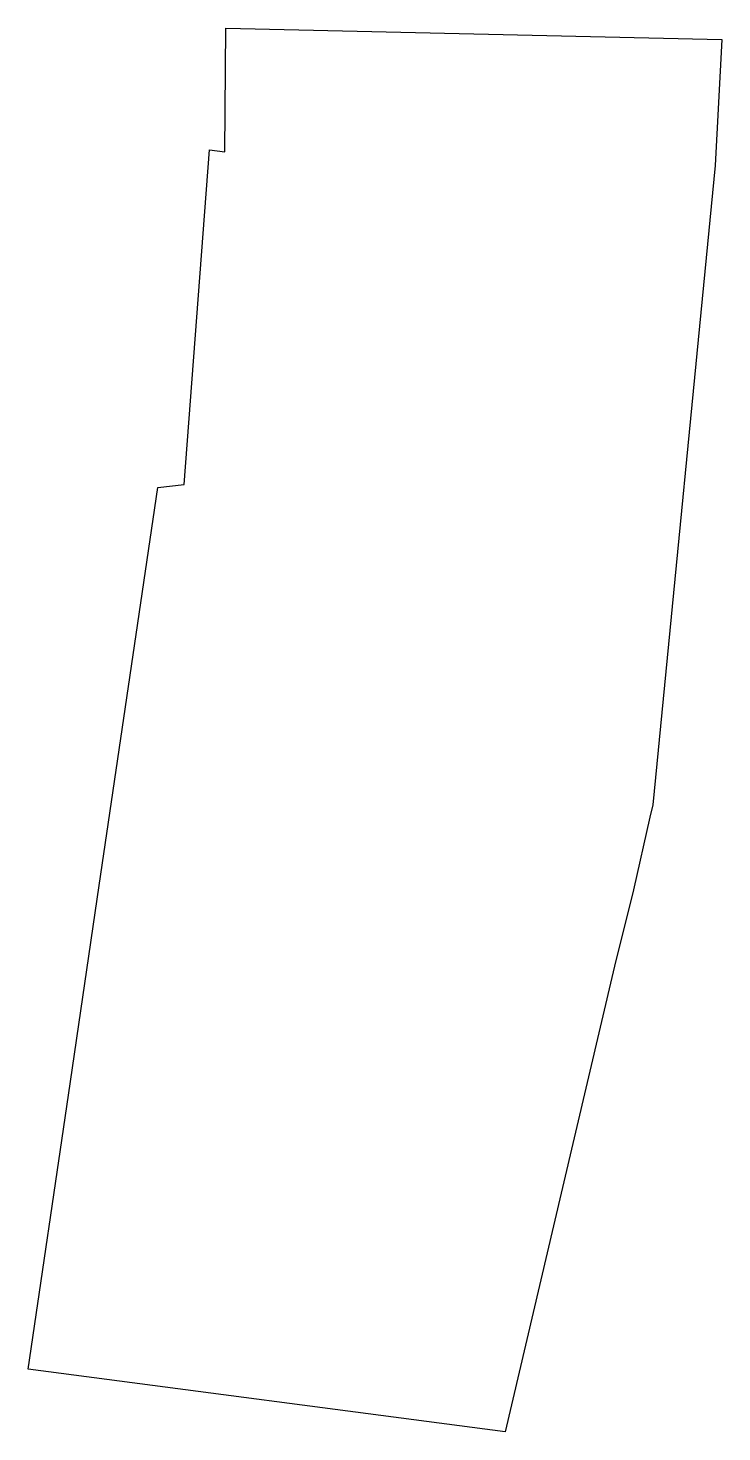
# Model space of a CAD drawing. Header units: millimetres. Extents: x 614059.6 to 614072.7, y 1319763.5 to 1319790.
import ezdxf

# ---------------------------------------------------------------- set-up
doc = ezdxf.new("R2010")
doc.units = ezdxf.units.MM

msp = doc.modelspace()

# ---------------------------------------------------------------- linework, layer by layer
msp.add_lwpolyline([(614060.943, 1319773.787), (614062.048, 1319781.299), (614062.544, 1319781.357), (614063.025, 1319787.669), (614063.315, 1319787.63), (614063.331, 1319789.967), (614072.692, 1319789.753), (614072.562, 1319787.375), (614071.387, 1319775.308), (614071.335, 1319775.075), (614071.023, 1319773.708), (614070.665, 1319772.268), (614070.665, 1319772.268), (614069.659, 1319767.984), (614068.6, 1319763.477), (614059.601, 1319764.66), (614060.361, 1319769.83)], close=True)

doc.saveas('drawing.dxf')
